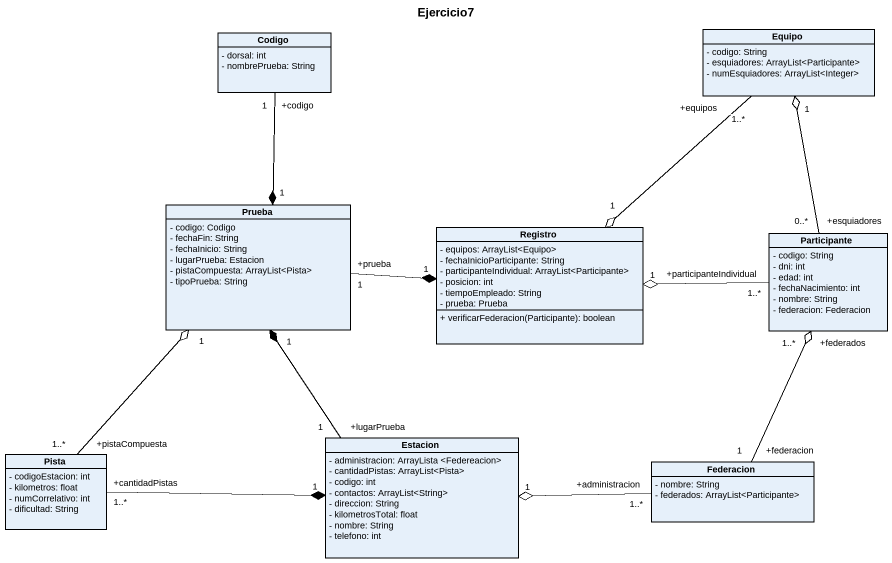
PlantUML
@startuml
title Ejercicio7
hide circle
hide empty members
skinparam classAttributeIconSize 0
class Codigo {
  - dorsal: int
  - nombrePrueba: String
}
class Equipo {
  - codigo: String
  - esquiadores: ArrayList<Participante>
  - numEsquiadores: ArrayList<Integer>
}
class Prueba {
  - codigo: Codigo
  - fechaFin: String
  - fechaInicio: String
  - lugarPrueba: Estacion
  - pistaCompuesta: ArrayList<Pista>
  - tipoPrueba: String
}
class Registro {
  - equipos: ArrayList<Equipo>
  - fechaInicioParticipante: String
  - participanteIndividual: ArrayList<Participante>
  - posicion: int
  - tiempoEmpleado: String
  - prueba: Prueba
  + verificarFederacion(Participante): boolean
}
class Participante {
  - codigo: String
  - dni: int
  - edad: int
  - fechaNacimiento: int
  - nombre: String
  - federacion: Federacion
}
class Pista {
  - codigoEstacion: int
  - kilometros: float
  - numCorrelativo: int
  - dificultad: String
}
class Estacion {
  - administracion: ArrayLista <Federeacion>
  - cantidadPistas: ArrayList<Pista>
  - codigo: int
  - contactos: ArrayList<String>
  - direccion: String
  - kilometrosTotal: float
  - nombre: String
  - telefono: int
}
class Federacion {
  - nombre: String
  - federados: ArrayList<Participante>
}
Codigo "+codigo\n1" --* "1" Prueba
Equipo "+equipos\n1..*" --o "1" Registro
Prueba "+prueba\n1" -right-* "1" Registro
Participante "+esquiadores\n0..*" -up-o "1" Equipo
Participante "+participanteIndividual\n1..*" -left-o "1" Registro
Pista "+pistaCompuesta\n1..*" -up-o "1" Prueba
Pista "+cantidadPistas\n1..*" -right-* "1" Estacion
Estacion "+lugarPrueba\n1" -up-* "1" Prueba
Federacion "+federacion\n1" -up-o "+federados\n1..*" Participante
Federacion "+administracion\n1..*" -left-o "1" Estacion
@enduml
